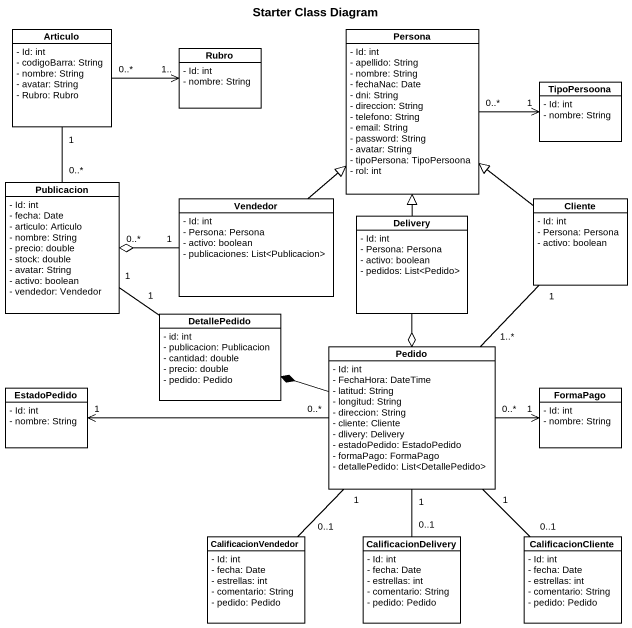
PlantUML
@startuml
title Starter Class Diagram
hide circle
hide empty members
skinparam classAttributeIconSize 0
class Articulo {
  - Id: int
  - codigoBarra: String
  - nombre: String
  - avatar: String
  - Rubro: Rubro
}
class Persona {
  - Id: int
  - apellido: String
  - nombre: String
  - fechaNac: Date
  - dni: String
  - direccion: String
  - telefono: String
  - email: String
  - password: String
  - avatar: String
  - tipoPersona: TipoPersoona
  - rol: int
}
class Rubro {
  - Id: int
  - nombre: String
}
class TipoPersoona {
  - Id: int
  - nombre: String
}
class Publicacion {
  - Id: int
  - fecha: Date
  - articulo: Articulo
  - nombre: String
  - precio: double
  - stock: double
  - avatar: String
  - activo: boolean
  - vendedor: Vendedor
}
class Vendedor {
  - Id: int
  - Persona: Persona
  - activo: boolean
  - publicaciones: List<Publicacion>
}
class Delivery {
  - Id: int
  - Persona: Persona
  - activo: boolean
  - pedidos: List<Pedido>
}
class Cliente {
  - Id: int
  - Persona: Persona
  - activo: boolean
}
class DetallePedido {
  - id: int
  - publicacion: Publicacion
  - cantidad: double
  - precio: double
  - pedido: Pedido
}
class Pedido {
  - Id: int
  - FechaHora: DateTime
  - latitud: String
  - longitud: String
  - direccion: String
  - cliente: Cliente
  - dlivery: Delivery
  - estadoPedido: EstadoPedido
  - formaPago: FormaPago
  - detallePedido: List<DetallePedido>
}
class EstadoPedido {
  - Id: int
  - nombre: String
}
class FormaPago {
  - Id: int
  - nombre: String
}
class CalificacionVendedor {
  - Id: int
  - fecha: Date
  - estrellas: int
  - comentario: String
  - pedido: Pedido
}
class CalificacionDelivery {
  - Id: int
  - fecha: Date
  - estrellas: int
  - comentario: String
  - pedido: Pedido
}
class CalificacionCliente {
  - Id: int
  - fecha: Date
  - estrellas: int
  - comentario: String
  - pedido: Pedido
}
Articulo "0..*" -right-> "1.." Rubro
Persona "0..*" -right-> "1" TipoPersoona
Publicacion "0..*" -up- "1" Articulo
Publicacion "1" -- "1" DetallePedido
Vendedor -up-|> Persona
Vendedor "1" -left-o "0..*" Publicacion
Delivery -up-|> Persona
Delivery --o Pedido
Cliente -up-|> Persona
Pedido "1..*" -up- "1" Cliente
Pedido -left-* DetallePedido
Pedido "0..*" -left-> "1" EstadoPedido
Pedido "0..*" -right-> "1" FormaPago
CalificacionVendedor "0..1" -up- "1" Pedido
CalificacionDelivery "0..1" -up- "1" Pedido
CalificacionCliente "0..1" -up- "1" Pedido
@enduml
